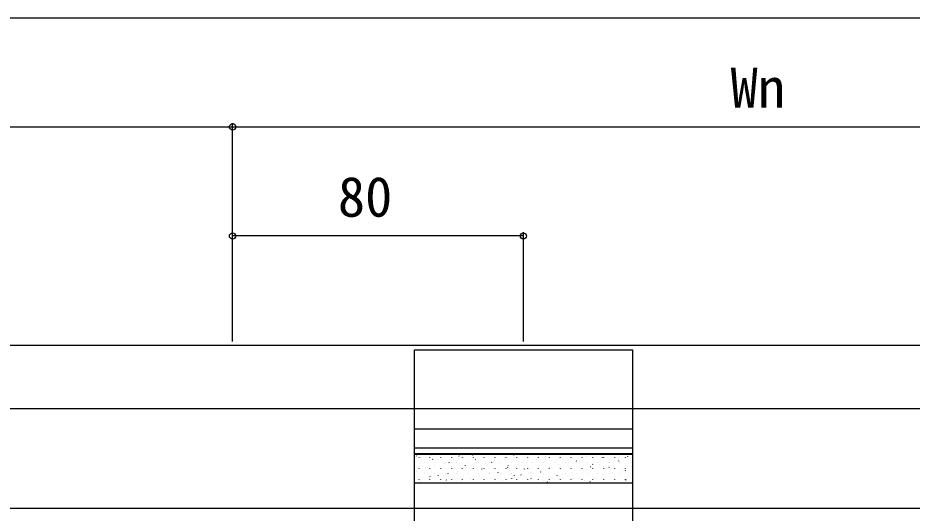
# Model space of a CAD drawing. Units: millimetres, scale not verified. Extents: x -875 to 875, y -1300 to 1292.
# Drawn here: x 350.9 to 596.9, y -347 to -210.8 of the extents above; entities that cross this region are included whole.
import ezdxf
from ezdxf.enums import TextEntityAlignment as Align

# ---------------------------------------------------------------- set-up
doc = ezdxf.new("R2010")
doc.units = ezdxf.units.MM
doc.header["$LTSCALE"] = 8
for name, color, linetype in [('0-3_YKK_12', 2, 'Continuous'), ('0-4_YKK_13', 4, 'Continuous'), ('0-5_YKK_D', 6, 'Continuous'), ('0-7_YSS_K', 3, 'Continuous')]:
    doc.layers.add(name, color=color, linetype=linetype)
doc.styles.add('ＭＳ ゴシック', font='')
doc.styles.get('ＭＳ ゴシック').set_extended_font_data('MS Gothic')

msp = doc.modelspace()

# ---------------------------------------------------------------- linework, layer by layer
at = {"layer": '0-3_YKK_12'}
for p, q in [((229.848, -300.75), (831.228, -300.75)), ((705, -345.75), (-245, -345.75))]:
    msp.add_line(p, q, dxfattribs=at)
at = {"layer": '0-4_YKK_13'}
for p, q in [((460, -323.85), (520, -323.85)), ((460, -329.047), (520, -329.047)), ((460, -330.574), (520, -330.574)), ((460, -338.735), (460, -330.574)), ((460, -330.761), (520, -330.761)), ((460.575, -331.367), (460.52, -331.284)), ((461.299, -331.659), (461.299, -331.609)), ((462.083, -331.768), (462.079, -331.759)), ((464.289, -331.659), (464.289, -331.609)), ((464.712, -331.169), (464.708, -331.16)), ((467.279, -331.659), (467.279, -331.609)), ((470.269, -331.659), (470.269, -331.609)), ((472.305, -331.331), (472.25, -331.248)), ((473.259, -331.659), (473.259, -331.609)), ((473.419, -331.692), (473.416, -331.682)), ((476.048, -331.093), (476.045, -331.083)), ((476.249, -331.659), (476.249, -331.609)), ((479.239, -331.659), (479.239, -331.609)), ((482.229, -331.659), (482.229, -331.609)), ((484.756, -331.615), (484.753, -331.606)), ((485.219, -331.659), (485.219, -331.609)), ((487.385, -331.016), (487.382, -331.007)), ((488.209, -331.659), (488.209, -331.609)), ((491.199, -331.659), (491.199, -331.609)), ((494.189, -331.659), (494.189, -331.609)), ((495.56, -330.951), (495.505, -330.867)), ((496.093, -331.538), (496.089, -331.529)), ((497.179, -331.659), (497.179, -331.609)), ((498.722, -330.94), (498.718, -330.93)), ((500.063, -331.835), (500.008, -331.752)), ((500.169, -331.659), (500.169, -331.609)), ((503.159, -331.659), (503.159, -331.609)), ((504.817, -332.108), (504.814, -332.098)), ((506.149, -331.659), (506.149, -331.609)), ((507.29, -330.915), (507.234, -330.832)), ((507.429, -331.462), (507.426, -331.452)), ((509.139, -331.659), (509.139, -331.609)), ((510.058, -330.863), (510.055, -330.853)), ((511.793, -331.799), (511.738, -331.716)), ((512.129, -331.659), (512.129, -331.609)), ((515.119, -331.659), (515.119, -331.609)), ((516.154, -332.031), (516.151, -332.022)), ((518.109, -331.659), (518.109, -331.609)), ((518.766, -331.385), (518.763, -331.376)), ((462.674, -333.084), (462.674, -333.034)), ((463.071, -334.559), (463.067, -334.549)), ((465.079, -332.252), (465.023, -332.168)), ((465.664, -333.084), (465.664, -333.034)), ((465.683, -333.913), (465.68, -333.903)), ((468.312, -333.314), (468.309, -333.304)), ((468.654, -333.084), (468.654, -333.034)), ((469.582, -333.136), (469.527, -333.053)), ((470.807, -332.338), (470.804, -332.328)), ((471.644, -333.084), (471.644, -333.034)), ((474.085, -334.021), (474.03, -333.937)), ((474.407, -334.482), (474.404, -334.473)), ((474.634, -333.084), (474.634, -333.034)), ((476.808, -332.216), (476.753, -332.132)), ((477.02, -333.836), (477.016, -333.826)), ((477.624, -333.084), (477.624, -333.034)), ((479.649, -333.237), (479.645, -333.228)), ((480.614, -333.084), (480.614, -333.034)), ((481.311, -333.1), (481.256, -333.017)), ((482.144, -332.261), (482.141, -332.252)), ((483.604, -333.084), (483.604, -333.034)), ((485.744, -334.405), (485.741, -334.396)), ((485.815, -333.985), (485.759, -333.901)), ((486.594, -333.084), (486.594, -333.034)), ((488.356, -333.759), (488.353, -333.75)), ((489.584, -333.084), (489.584, -333.034)), ((490.985, -333.16), (490.982, -333.151)), ((492.574, -333.084), (492.574, -333.034)), ((493.481, -332.184), (493.477, -332.175)), ((495.564, -333.084), (495.564, -333.034)), ((497.081, -334.329), (497.077, -334.319)), ((498.554, -333.084), (498.554, -333.034)), ((499.693, -333.683), (499.69, -333.673)), ((501.544, -333.084), (501.544, -333.034)), ((502.322, -333.084), (502.319, -333.074)), ((504.566, -332.72), (504.511, -332.636)), ((504.534, -333.084), (504.534, -333.034)), ((507.524, -333.084), (507.524, -333.034)), ((508.417, -334.252), (508.414, -334.243)), ((509.07, -333.604), (509.014, -333.521)), ((510.514, -333.084), (510.514, -333.034)), ((511.03, -333.606), (511.026, -333.597)), ((513.504, -333.084), (513.504, -333.034)), ((513.573, -334.489), (513.518, -334.405)), ((513.659, -333.007), (513.655, -332.998)), ((516.296, -332.684), (516.241, -332.6)), ((516.494, -333.084), (516.494, -333.034)), ((519.484, -333.084), (519.484, -333.034)), ((519.754, -334.175), (519.751, -334.166)), ((460.575, -335.535), (460.572, -335.525)), ((461.299, -334.699), (461.299, -334.649)), ((462.674, -336.124), (462.674, -336.074)), ((464.34, -337.054), (464.284, -336.971)), ((464.289, -334.699), (464.289, -334.649)), ((465.664, -336.124), (465.664, -336.074)), ((466.671, -336.703), (466.668, -336.693)), ((467.279, -334.699), (467.279, -334.649)), ((468.654, -336.124), (468.654, -336.074)), ((469.283, -336.057), (469.28, -336.047)), ((470.269, -334.699), (470.269, -334.649)), ((471.644, -336.124), (471.644, -336.074)), ((471.912, -335.458), (471.909, -335.448)), ((473.259, -334.699), (473.259, -334.649)), ((474.634, -336.124), (474.634, -336.074)), ((476.249, -334.699), (476.249, -334.649)), ((477.624, -336.124), (477.624, -336.074)), ((478.008, -336.626), (478.004, -336.617)), ((478.588, -334.905), (478.533, -334.822)), ((479.239, -334.699), (479.239, -334.649)), ((480.614, -336.124), (480.614, -336.074)), ((480.62, -335.98), (480.617, -335.971)), ((482.229, -334.699), (482.229, -334.649)), ((483.091, -335.79), (483.036, -335.706)), ((483.249, -335.381), (483.245, -335.372)), ((483.604, -336.124), (483.604, -336.074)), ((485.219, -334.699), (485.219, -334.649)), ((486.594, -336.124), (486.594, -336.074)), ((487.595, -336.674), (487.539, -336.591)), ((488.209, -334.699), (488.209, -334.649)), ((489.344, -336.549), (489.341, -336.54)), ((489.584, -336.124), (489.584, -336.074)), ((490.318, -334.869), (490.263, -334.786)), ((491.199, -334.699), (491.199, -334.649)), ((491.957, -335.903), (491.953, -335.894)), ((492.574, -336.124), (492.574, -336.074)), ((494.189, -334.699), (494.189, -334.649)), ((494.585, -335.305), (494.582, -335.295)), ((494.821, -335.754), (494.766, -335.67)), ((495.564, -336.124), (495.564, -336.074)), ((497.179, -334.699), (497.179, -334.649)), ((498.554, -336.124), (498.554, -336.074)), ((499.324, -336.638), (499.269, -336.555)), ((500.169, -334.699), (500.169, -334.649)), ((500.681, -336.473), (500.678, -336.463)), ((501.544, -336.124), (501.544, -336.074)), ((503.159, -334.699), (503.159, -334.649)), ((503.293, -335.827), (503.29, -335.817)), ((504.534, -336.124), (504.534, -336.074)), ((505.922, -335.228), (505.919, -335.218)), ((506.149, -334.699), (506.149, -334.649)), ((507.524, -336.124), (507.524, -336.074)), ((509.139, -334.699), (509.139, -334.649)), ((510.514, -336.124), (510.514, -336.074)), ((512.018, -336.396), (512.014, -336.387)), ((512.129, -334.699), (512.129, -334.649)), ((513.504, -336.124), (513.504, -336.074)), ((514.63, -335.75), (514.627, -335.741)), ((515.119, -334.699), (515.119, -334.649)), ((516.494, -336.124), (516.494, -336.074)), ((517.259, -335.151), (517.255, -335.142)), ((518.076, -335.373), (518.021, -335.29)), ((518.109, -334.699), (518.109, -334.649)), ((519.484, -336.124), (519.484, -336.074)), ((461.299, -337.739), (461.299, -337.689)), ((461.547, -338.278), (461.543, -338.268)), ((464.176, -337.679), (464.172, -337.669)), ((464.289, -337.739), (464.289, -337.689)), ((467.279, -337.739), (467.279, -337.689)), ((468.843, -337.939), (468.788, -337.855)), ((470.269, -337.739), (470.269, -337.689)), ((472.883, -338.201), (472.88, -338.192)), ((473.259, -337.739), (473.259, -337.689)), ((475.512, -337.602), (475.509, -337.593)), ((476.249, -337.739), (476.249, -337.689)), ((479.239, -337.739), (479.239, -337.689)), ((482.229, -337.739), (482.229, -337.689)), ((484.22, -338.124), (484.217, -338.115)), ((485.219, -337.739), (485.219, -337.689)), ((486.849, -337.525), (486.846, -337.516)), ((488.209, -337.739), (488.209, -337.689)), ((491.199, -337.739), (491.199, -337.689)), ((492.098, -337.558), (492.043, -337.475)), ((492.945, -338.694), (492.941, -338.684)), ((494.189, -337.739), (494.189, -337.689)), ((495.557, -338.048), (495.553, -338.038)), ((496.601, -338.443), (496.546, -338.359)), ((497.179, -337.739), (497.179, -337.689)), ((498.186, -337.449), (498.182, -337.439)), ((500.169, -337.739), (500.169, -337.689)), ((503.159, -337.739), (503.159, -337.689)), ((503.827, -337.522), (503.772, -337.439)), ((504.281, -338.617), (504.278, -338.608)), ((506.149, -337.739), (506.149, -337.689)), ((506.893, -337.971), (506.89, -337.962)), ((508.331, -338.407), (508.275, -338.323)), ((509.139, -337.739), (509.139, -337.689)), ((509.522, -337.372), (509.519, -337.363)), ((512.129, -337.739), (512.129, -337.689)), ((515.119, -337.739), (515.119, -337.689)), ((515.618, -338.54), (515.615, -338.531)), ((518.109, -337.739), (518.109, -337.689)), ((518.23, -337.894), (518.227, -337.885))]:
    msp.add_line(p, q, dxfattribs=at)
msp.add_lwpolyline([(520, -302.05), (520, -499.45), (460, -499.45), (460, -302.05)], close=True, dxfattribs=at)
msp.add_lwpolyline([(520, -330.574), (520, -338.735), (460, -338.735)], dxfattribs=at)
at = {"layer": '0-5_YKK_D'}
for p, q in [((-176, -210.75), (831.228, -210.75)), ((60, -240.75), (410, -240.75)), ((410, -299.75), (410, -239.75)), ((410, -299.75), (410, -239.75)), ((410, -240.75), (710, -240.75)), ((410, -299.75), (410, -269.75)), ((490, -299.75), (490, -269.75)), ((490, -270.75), (410, -270.75))]:
    msp.add_line(p, q, dxfattribs=at)
for centre in [(410, -240.75), (410, -240.75), (410, -270.75), (490, -270.75)]:
    msp.add_circle(centre, 0.875, dxfattribs=at)
at = {"layer": '0-7_YSS_K'}
msp.add_line((-272.5, -318.25), (831.228, -318.25), dxfattribs=at)

# ---------------------------------------------------------------- texts
at = {"layer": '0-5_YKK_D', "style": 'ＭＳ ゴシック'}
for s, p in [('Wn', (547.003, -238.75)), ('80', (438.963, -268.75))]:
    msp.add_text(s, height=11, dxfattribs=at).set_placement(p, align=Align.BOTTOM_LEFT)

doc.saveas('drawing.dxf')
